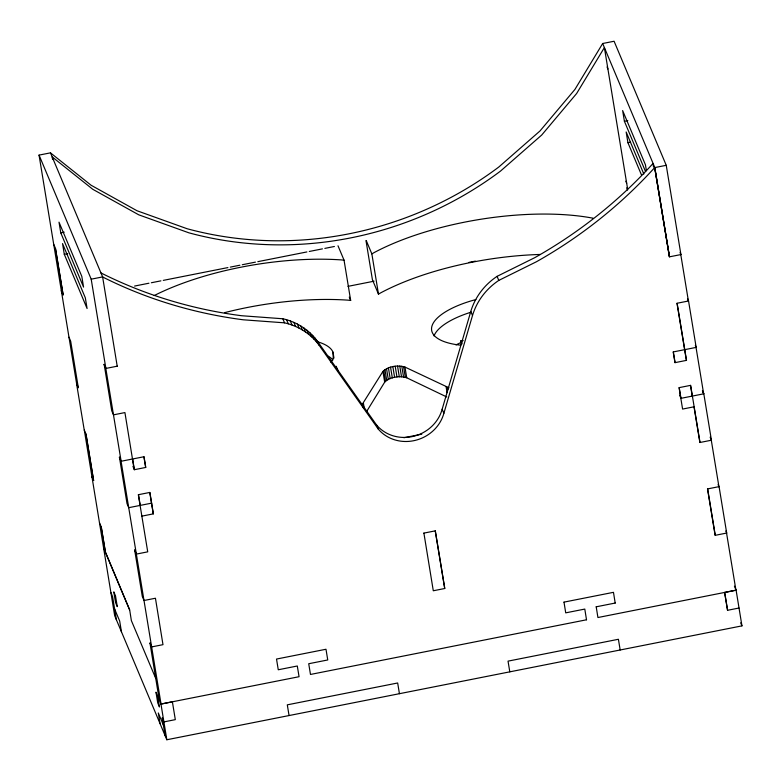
<?xml version="1.0" encoding="UTF-8"?>
<svg xmlns="http://www.w3.org/2000/svg" width="781" height="781" viewBox="0 0 781 781"><rect width="100%" height="100%" fill="white"/><g stroke="black" fill="none" stroke-linecap="round" stroke-linejoin="round"><path stroke-width="1.17" d="M100.827 272.862A446.576 413.471 -22.8 0 0 241.632 315.729L282.82 318.765C296.468 321.84 309.071 329.709 317.311 341.072L376.549 424.981A37.586 34.794 -22.8 0 0 413.432 436.335A37.586 34.794 -22.8 0 0 442.153 409.234L470.797 311.434A63.788 59.063 -22.8 0 1 497.077 276.347L534.702 257.701A446.576 413.471 -22.8 0 0 652.975 163.532L653.56 167.095M102.536 276.933A446.576 413.471 -22.8 0 0 243.34 319.8L284.538 322.836C298.176 325.902 310.789 333.78 319.029 345.143L378.258 429.052A37.586 34.794 -22.8 0 0 415.141 440.396A37.586 34.794 -22.8 0 0 443.872 413.305L472.515 315.504A63.788 59.063 -22.8 0 1 498.786 280.408L536.41 261.762A446.576 413.471 -22.8 0 0 654.683 167.593L669.502 256.822L654.829 167.573L602.678 43.502L614.091 41.247L666.242 165.308L680.915 254.567L669.356 256.851L654.683 167.593M330.949 362.277L333.272 358.42L332.979 352.114A65.204 24.055 -9.3 0 0 317.711 341.844M602.678 43.502L574.923 89.434L539.993 130.964L498.805 167.017A343.552 318.082 -22.8 0 1 187.118 228.735L137.036 210.763L91.094 185.243L50.472 152.851L39.05 155.107L76.606 383.608L78.315 387.679L70.69 341.258L68.982 337.197M361.788 405.085L382.924 371.434C388.499 366.084 397.724 364.932 404.968 367.07L448.968 387.815M366.426 411.821L384.682 382.153C390.256 376.793 399.481 375.641 406.725 377.779L446.771 396.973M540.374 254.45A160.574 59.229 -9.3 0 0 380.728 292.836L378.482 294.154L371.863 253.913L374.109 252.595A160.574 59.229 -9.3 0 1 593.111 218.202M60.772 232.865L83.567 287.105L81.81 276.396L59.005 222.155L60.772 232.865L64.198 232.191M646.414 170.736L645.438 164.791L622.633 110.551L624.4 121.26L627.817 120.586M64.286 254.294L87.091 308.524L85.324 297.815L62.529 243.574L64.286 254.294L67.713 253.61M643.837 174.036L626.157 131.969L627.914 142.679L630.199 142.23M39.05 155.107L91.201 279.178L102.623 276.913L117.209 366.191M654.829 167.573L666.242 165.308M134.586 286.061L148.937 283.22M151.338 282.751L160.906 280.848M163.297 280.379L227.915 267.58M230.307 267.112L239.884 265.218M242.276 264.739L255.436 262.133M257.828 261.664L306.884 251.941M309.276 251.472L322.446 248.866M324.837 248.387L334.405 246.493M347.975 286.354L374.07 281.189M468.99 262.396L475.356 261.127M104.107 364.376L105.816 368.447L117.287 366.172M688.549 300.978L677.127 303.243L686.519 360.363L674.96 362.657L673.202 351.938L696.174 347.389L688.549 300.978L687.69 298.947M403.884 437.731L421.799 434.177M151.66 503.14L128.738 507.679L127.02 503.608L119.425 457.188M679.685 395.274L680.973 398.33L703.808 393.809L711.432 440.22L699.874 442.505L694.006 406.803M141.859 516.143L153.359 513.859L149.893 492.43L138.335 494.715L147.726 551.845L136.382 554.09L134.664 550.019L142.298 596.44L144.016 600.501L155.439 598.236L162.985 644.667L151.651 646.912L149.942 642.851L159.256 699.991L161.042 704.042L299.064 676.707L297.297 665.998L278.27 669.766L276.513 659.057L325.989 649.255L327.747 659.965L308.72 663.733L310.477 674.452L586.551 619.782M694.153 406.774L682.594 409.068L679.07 387.649L690.629 385.355L700.02 442.485M423.819 533.12L435.31 530.846L444.789 588.493L433.289 590.768L423.898 533.101M719.067 486.631L707.508 488.926L715.132 535.336L726.691 533.052L719.067 486.631L718.071 484.63M563.96 602.131L613.475 592.33L615.194 603.049M596.167 606.817L615.243 603.039M739.021 608.018L727.521 610.303L724.592 592.447L736.102 590.163L741.95 625.874L166.831 739.753L114.68 615.692L84.299 430.009M461.444 344.362L460.858 340.809L463.24 340.633M224.684 312.625A160.574 59.229 -9.3 0 1 347.74 300.138L350.669 300.431L344.05 260.18L341.131 259.888A160.574 59.229 -9.3 0 0 154.189 295.56M78.315 387.679L76.548 383.617L84.241 430.019L86.008 434.08L93.632 480.491L91.924 476.42L93.574 480.5L85.949 434.09M607.052 66.961L607.911 68.992M680.066 252.527L680.915 254.567M624.4 121.26L645.331 171.068M627.914 142.679L641.406 174.778M687.553 298.977L688.403 301.007L680.778 254.596M695.324 345.358L696.174 347.389M625.835 181.212L626.684 183.242M626.665 187.86L627.602 190.086M702.519 390.754L703.808 393.809M702.383 390.783L703.661 393.839L696.037 347.418M710.154 437.165L711.432 440.22M725.832 531.012L726.691 533.052M734.413 586.15L736.102 590.163M740.671 622.828L741.95 625.874M497.077 276.347L498.786 280.408M470.797 311.434L472.515 315.504M460.858 340.809L462.127 343.835M442.153 409.234L443.872 413.305M366.279 240.616L371.863 253.913M378.482 294.154L372.43 279.754L366.006 240.694M337.997 245.781L344.05 260.18M349.273 297.112L350.669 300.431M376.549 424.981L378.258 429.052M338.3 371.307L336.181 366.269L336.572 368.632M317.311 341.072L319.029 345.143M315.016 338.124L316.725 342.195M312.507 335.332L314.216 339.403M309.813 332.706L311.531 336.767M306.943 330.246L308.651 334.317M303.897 327.981L305.605 332.052M300.705 325.911L302.413 329.982M297.356 324.047L299.064 328.118M293.881 322.397L295.589 326.468M290.298 320.962L292.006 325.033M286.598 319.751L288.316 323.822M282.82 318.765L284.538 322.836M50.472 152.851L102.623 276.913M53.723 244.365L55.49 248.426L63.124 294.837L61.348 290.786L63.124 294.837L55.431 248.436M132.955 466.345L133.902 468.58M119.376 457.197L121.133 461.259L105.816 368.447M134.683 550.019L136.392 554.09M99.499 522.85L101.266 526.902L105.376 551.894L101.208 526.921M103.668 547.832L129.675 609.873L131.364 620.602L155.809 678.552M103.531 547.852L129.607 609.893M110.863 592.486L112.571 596.557L116.389 619.763M114.631 609.053L119.688 621.08L121.445 631.79M163.366 724.983L158.299 712.946L160.066 723.655M52.571 159.295L52.181 156.913L92.802 189.314L138.754 214.824L188.826 232.806A343.552 318.082 -22.8 0 0 500.514 171.088L541.711 135.035L576.632 93.505L604.387 47.573L627.66 189.197M711.296 440.25L718.92 486.661M726.555 533.072L735.936 590.202L597.924 617.527L596.206 606.808M724.68 592.428L727.609 610.283M707.645 488.896L715.279 535.307M676.99 303.272L686.382 360.392M690.482 385.384L692.249 396.094M673.339 351.919L675.096 362.628M679.206 387.62L680.973 398.33M620.163 649.987L618.406 639.278L508.04 661.136L509.798 671.845M586.511 619.792L584.793 609.073L565.717 612.851L563.999 602.131M447.435 387.337L447.825 389.719M446.097 386.78L447.074 392.736M435.232 530.855L444.711 588.503M404.968 367.07L406.725 377.779M403.552 366.562L405.31 377.272M401.795 366.211L403.552 376.93M399.765 366.045L401.522 376.754M397.539 366.064L399.296 376.774M395.206 366.269L396.963 376.979M392.843 366.65L394.61 377.36M390.559 367.187L392.316 377.897M388.421 367.871L390.188 378.58M386.527 368.671L388.284 379.381M384.945 369.55L386.702 380.259M383.725 370.487L385.482 381.196M382.924 371.434L384.682 382.153M363.409 403.162L364.19 407.916M362.706 404.119L363.292 407.692M399.433 693.704L397.666 682.985L287.301 704.843L289.058 715.552M332.979 352.114L333.956 358.069M143.889 456.758L145.647 467.468M149.757 492.46L153.271 513.878M132.614 458.984L134.371 469.703M138.481 494.695L140.238 505.405M91.201 279.178L105.874 368.437L104.166 364.366L111.732 410.786L113.499 414.848L124.921 412.583L134.225 469.723L145.783 467.438L144.026 456.729L121.084 461.268L161.042 704.042M166.831 739.753L160.964 704.052L172.386 701.797L175.315 719.643L163.903 721.908L162.184 717.837L165.123 735.692M328.293 356.204A65.204 24.055 -9.3 0 1 332.95 359.973M434.011 335.928A65.204 24.055 -9.3 0 1 470.845 312.244M460.839 345.202A65.204 24.055 -9.3 0 1 432.069 325.736A65.204 24.055 -9.3 0 1 475.883 299.562M456.006 344.919A65.204 24.055 -9.3 0 1 461.708 342.185M115.51 595.923L113.801 591.861L115.559 602.571L117.267 606.632L115.51 595.923M157.684 696.261L155.975 692.191L157.742 702.9L159.451 706.971L157.684 696.261"/></g></svg>
